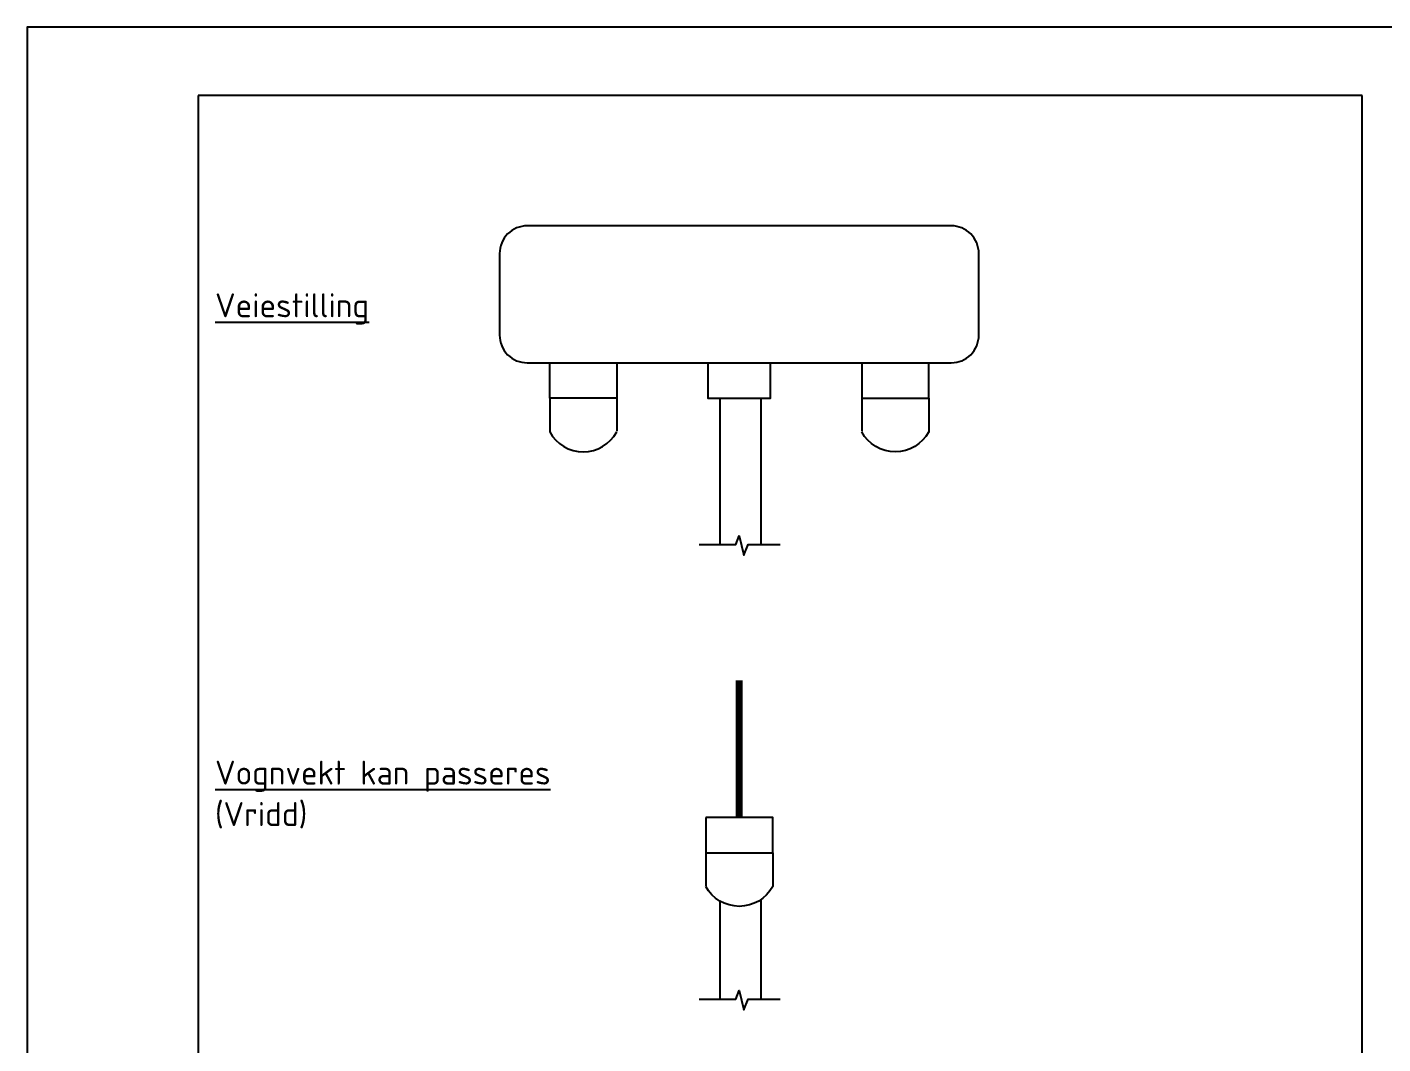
# Model space of a CAD drawing. Extents: x -3879 to -3273, y -20290 to -19696.
# Drawn here: x -3878.6 to -3482.5, y -19992.7 to -19695.7 of the extents above; entities that cross this region are included whole.
import ezdxf

# ---------------------------------------------------------------- set-up
doc = ezdxf.new("R2010")
doc.units = 0
doc.header["$LTSCALE"] = 100
doc.layers.get('0').update_dxf_attribs({"linetype": 'CONTINUOUS'})
for name, color, linetype in [('RAMME', 7, 'CONTINUOUS'), ('RAMME-TEKST', 7, 'CONTINUOUS'), ('SKILT', 7, 'CONTINUOUS'), ('STOLPE', 2, 'CONTINUOUS')]:
    doc.layers.add(name, color=color, linetype=linetype)
doc.styles.add('ISO35', font='ISO3098', dxfattribs={"oblique": 0.9})

msp = doc.modelspace()

# ---------------------------------------------------------------- linework, layer by layer
at = {"const_width": 2}
msp.add_lwpolyline([(-3670.55, -19886.57), (-3670.55, -19926.57)], dxfattribs=at)
at = {"layer": 'RAMME', "color": 5}
for p, q in [((-3488.57, -19715.74), (-3828.57, -19715.74)), ((-3828.57, -19715.74), (-3828.57, -20269.74)), ((-3488.57, -20269.74), (-3488.57, -19715.74))]:
    msp.add_line(p, q, dxfattribs=at)
at = {"layer": 'RAMME', "color": 4}
msp.add_lwpolyline([(-3878.57, -20289.74), (-3458.57, -20289.74), (-3458.57, -19695.74), (-3878.57, -19695.74)], close=True, dxfattribs=at)
at = {"layer": 'SKILT'}
msp.add_lwpolyline([(-3732.5, -19753.79, 0.414214), (-3740.55, -19761.84), (-3740.55, -19785.74, 0.414214), (-3732.5, -19793.79), (-3608.6, -19793.79, 0.414214), (-3600.55, -19785.74), (-3600.55, -19761.84, 0.414214), (-3608.6, -19753.79)], format="xyb", close=True, dxfattribs=at)
at = {"layer": 'STOLPE'}
for p, q in [((-3706.34, -19804.11), (-3706.34, -19813.79)), ((-3676.12, -19846.86), (-3676.12, -19804.11)), ((-3664.12, -19846.86), (-3664.12, -19804.11)), ((-3634.76, -19804.11), (-3634.76, -19813.79)), ((-3680.34, -19936.9), (-3680.34, -19946.57)), ((-3676.12, -19979.65), (-3676.12, -19951.08)), ((-3664.12, -19979.65), (-3664.12, -19950.53))]:
    msp.add_line(p, q, dxfattribs=at)
for points in [[(-3706.34, -19793.79), (-3706.34, -19804.11), (-3725.92, -19804.11), (-3725.92, -19793.79)], [(-3679.69, -19793.79), (-3679.69, -19804.11), (-3661.4, -19804.11), (-3661.4, -19793.79)], [(-3634.76, -19793.79), (-3634.76, -19804.11), (-3615.18, -19804.11), (-3615.18, -19793.79)], [(-3682.28, -19846.86), (-3671.57, -19846.86), (-3670.55, -19844.32), (-3669.18, -19849.99), (-3667.98, -19846.86), (-3658.63, -19846.86)], [(-3682.28, -19979.65), (-3671.57, -19979.65), (-3670.55, -19977.11), (-3669.18, -19982.77), (-3667.98, -19979.65), (-3658.63, -19979.65)]]:
    msp.add_lwpolyline(points, dxfattribs=at)
for points in [[(-3725.92, -19804.11), (-3725.92, -19814, 0.589574), (-3706.34, -19814)], [(-3615.18, -19804.11), (-3615.18, -19814, -0.589574), (-3634.76, -19814)], [(-3660.76, -19936.9), (-3660.76, -19946.79, -0.589574), (-3680.34, -19946.79)]]:
    msp.add_lwpolyline(points, format="xyb", dxfattribs=at)
msp.add_lwpolyline([(-3680.34, -19926.57), (-3680.34, -19936.9), (-3660.76, -19936.9), (-3660.76, -19926.57)], close=True, dxfattribs=at)

# ---------------------------------------------------------------- texts
at = {"layer": 'RAMME-TEKST', "color": 7, "style": 'ISO35'}
for s, p in [('%%UVeiestilling', (-3823.68, -19780.5)), ('%%uVognvekt kan passeres', (-3823.68, -19917)), ('(Vridd)', (-3823.68, -19929.11))]:
    msp.add_text(s, height=7, dxfattribs=at).set_placement(p)

doc.saveas('drawing.dxf')
